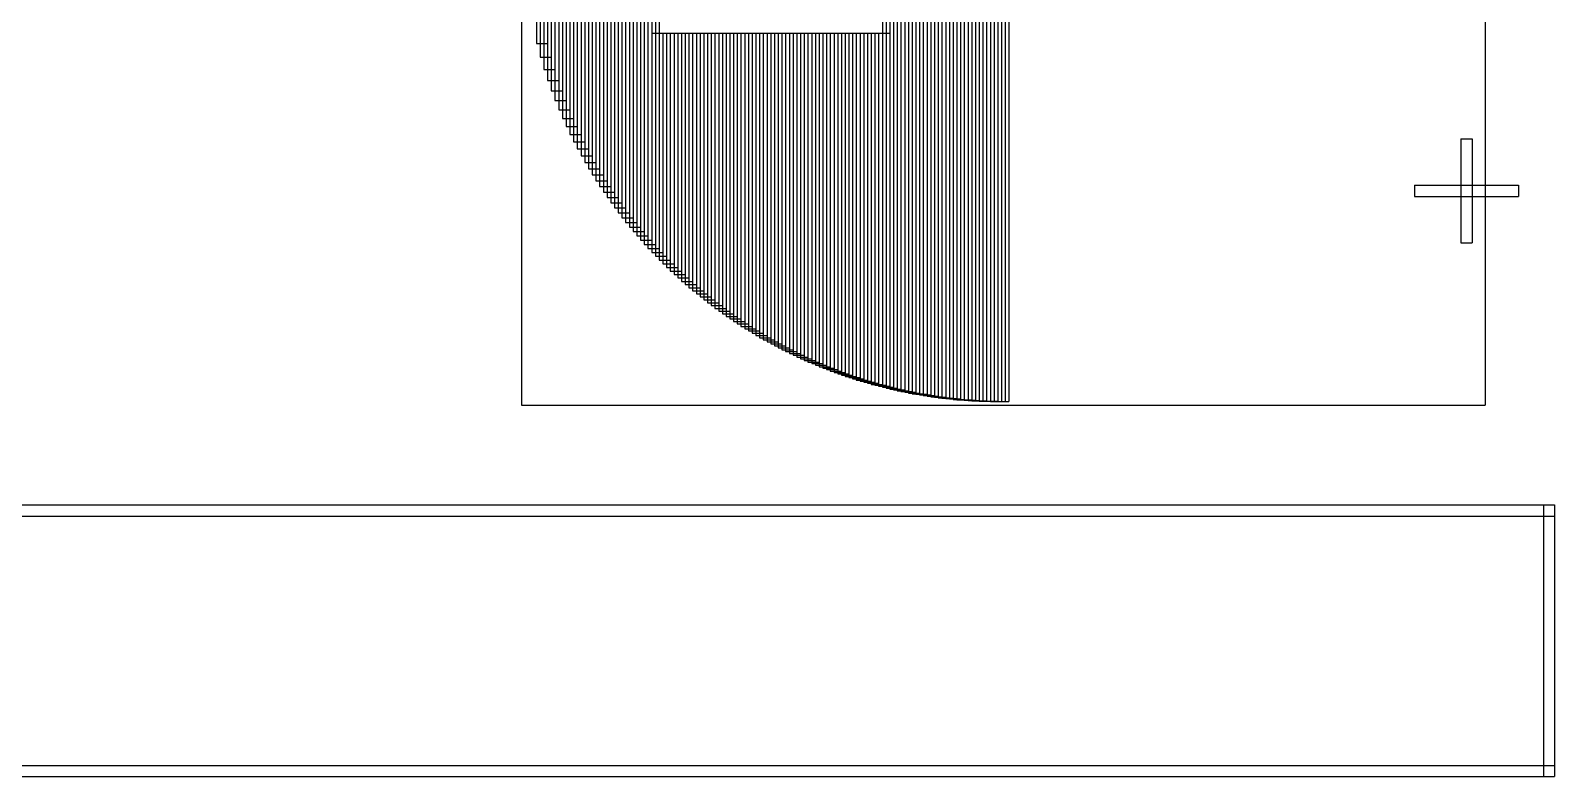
# Model space of a CAD drawing. Header units: metres. Extents: x 0 to 6012, y -4605 to 0.
# Drawn here: x 4235 to 4880, y -2898 to -2582 of the extents above; entities that cross this region are included whole.
import ezdxf

# ---------------------------------------------------------------- set-up
doc = ezdxf.new("R2010")
doc.units = ezdxf.units.M

msp = doc.modelspace()

# ---------------------------------------------------------------- linework, layer by layer
at = {"layer": '1'}
for p, q in [((4442.716535, -2332.480315), (4442.716535, -2740.354331)), ((4622.244094, -2335.23622), (4622.244094, -2737.598425)), ((4623.818898, -2335.07874), (4623.818898, -2737.755906)), ((4625.393701, -2334.92126), (4625.393701, -2737.913386)), ((4626.968504, -2334.76378), (4626.968504, -2738.070866)), ((4626.968504, -2335.23622), (4626.968504, -2737.598425)), ((4628.543307, -2334.645669), (4628.543307, -2738.188976)), ((4628.543307, -2335.07874), (4628.543307, -2737.755906)), ((4630.11811, -2334.527559), (4630.11811, -2738.307087)), ((4630.11811, -2334.92126), (4630.11811, -2737.913386)), ((4631.692913, -2334.448819), (4631.692913, -2738.385827)), ((4631.692913, -2334.76378), (4631.692913, -2738.070866)), ((4633.267717, -2334.330709), (4633.267717, -2738.503937)), ((4633.267717, -2334.645669), (4633.267717, -2738.188976)), ((4634.84252, -2334.251969), (4634.84252, -2738.582677)), ((4634.84252, -2334.527559), (4634.84252, -2738.307087)), ((4636.417323, -2334.173228), (4636.417323, -2738.661417)), ((4636.417323, -2334.448819), (4636.417323, -2738.385827)), ((4637.992126, -2334.133858), (4637.992126, -2738.700787)), ((4637.992126, -2334.330709), (4637.992126, -2738.503937)), ((4639.566929, -2334.094488), (4639.566929, -2738.740157)), ((4639.566929, -2334.251969), (4639.566929, -2738.582677)), ((4641.141732, -2334.055118), (4641.141732, -2738.779528)), ((4641.141732, -2334.173228), (4641.141732, -2738.661417)), ((4642.716535, -2334.055118), (4642.716535, -2738.779528)), ((4642.716535, -2334.133858), (4642.716535, -2738.700787)), ((4644.291339, -2334.055118), (4644.291339, -2738.779528)), ((4644.291339, -2334.094488), (4644.291339, -2738.740157)), ((4645.866142, -2334.055118), (4645.866142, -2738.779528)), ((4647.440945, -2334.055118), (4647.440945, -2738.779528)), ((4649.015748, -2334.055118), (4649.015748, -2738.779528)), ((4850.590551, -2332.480315), (4850.590551, -2740.354331)), ((4595.433071, -2340.03937), (4595.433071, -2732.795276)), ((4597.007874, -2339.645669), (4597.007874, -2733.188976)), ((4598.582677, -2339.291339), (4598.582677, -2733.543307)), ((4600.15748, -2338.937008), (4600.15748, -2733.897638)), ((4600.15748, -2340.03937), (4600.15748, -2732.795276)), ((4601.732283, -2338.582677), (4601.732283, -2734.251969)), ((4601.732283, -2339.645669), (4601.732283, -2733.188976)), ((4603.307087, -2338.228346), (4603.307087, -2734.606299)), ((4603.307087, -2339.291339), (4603.307087, -2733.543307)), ((4604.88189, -2337.913386), (4604.88189, -2734.92126)), ((4604.88189, -2338.937008), (4604.88189, -2733.897638)), ((4606.456693, -2337.598425), (4606.456693, -2735.23622)), ((4606.456693, -2338.582677), (4606.456693, -2734.251969)), ((4608.031496, -2337.322835), (4608.031496, -2735.511811)), ((4608.031496, -2338.228346), (4608.031496, -2734.606299)), ((4609.606299, -2337.047244), (4609.606299, -2735.787402)), ((4609.606299, -2337.913386), (4609.606299, -2734.92126)), ((4611.181102, -2336.771654), (4611.181102, -2736.062992)), ((4611.181102, -2337.598425), (4611.181102, -2735.23622)), ((4612.755906, -2336.496063), (4612.755906, -2736.338583)), ((4612.755906, -2337.322835), (4612.755906, -2735.511811)), ((4614.330709, -2336.259843), (4614.330709, -2736.574803)), ((4614.330709, -2337.047244), (4614.330709, -2735.787402)), ((4615.905512, -2336.023622), (4615.905512, -2736.811024)), ((4615.905512, -2336.771654), (4615.905512, -2736.062992)), ((4617.480315, -2336.496063), (4617.480315, -2736.338583)), ((4617.519685, -2335.826772), (4617.519685, -2737.007874)), ((4619.055118, -2336.259843), (4619.055118, -2736.574803)), ((4619.094488, -2335.629921), (4619.094488, -2737.204724)), ((4620.629921, -2336.023622), (4620.629921, -2736.811024)), ((4620.669291, -2335.433071), (4620.669291, -2737.401575)), ((4622.244094, -2335.826772), (4622.244094, -2737.007874)), ((4623.818898, -2335.629921), (4623.818898, -2737.204724)), ((4625.393701, -2335.433071), (4625.393701, -2737.401575)), ((4496.220472, -2398.779528), (4496.220472, -2674.055118)), ((4500.944882, -2398.779528), (4500.944882, -2674.055118)), ((4489.92126, -2405.944882), (4489.92126, -2666.889764)), ((4491.496063, -2404.094488), (4491.496063, -2668.740157)), ((4493.070866, -2402.283465), (4493.070866, -2670.551181)), ((4494.645669, -2400.511811), (4494.645669, -2672.322835)), ((4494.645669, -2405.944882), (4494.645669, -2666.889764)), ((4496.220472, -2404.094488), (4496.220472, -2668.740157)), ((4497.795276, -2402.283465), (4497.795276, -2670.551181)), ((4499.370079, -2400.511811), (4499.370079, -2672.322835)), ((4485.19685, -2411.771654), (4485.19685, -2661.062992)), ((4486.771654, -2409.80315), (4486.771654, -2663.031496)), ((4488.346457, -2407.834646), (4488.346457, -2665)), ((4489.92126, -2411.771654), (4489.92126, -2661.062992)), ((4491.496063, -2409.80315), (4491.496063, -2663.031496)), ((4493.070866, -2407.834646), (4493.070866, -2665)), ((4480.472441, -2418.110236), (4480.472441, -2654.724409)), ((4482.047244, -2415.944882), (4482.047244, -2656.889764)), ((4483.622047, -2413.818898), (4483.622047, -2659.015748)), ((4485.19685, -2418.110236), (4485.19685, -2654.724409)), ((4486.771654, -2415.944882), (4486.771654, -2656.889764)), ((4488.346457, -2413.818898), (4488.346457, -2659.015748)), ((4475.748031, -2425), (4475.748031, -2647.834646)), ((4477.322835, -2422.637795), (4477.322835, -2650.19685)), ((4478.897638, -2420.314961), (4478.897638, -2652.519685)), ((4480.472441, -2425), (4480.472441, -2647.834646)), ((4482.047244, -2422.637795), (4482.047244, -2650.19685)), ((4483.622047, -2420.314961), (4483.622047, -2652.519685)), ((4472.598425, -2429.92126), (4472.598425, -2642.913386)), ((4474.173228, -2427.401575), (4474.173228, -2645.433071)), ((4477.322835, -2429.92126), (4477.322835, -2642.913386)), ((4478.897638, -2427.401575), (4478.897638, -2645.433071)), ((4467.874016, -2438.031496), (4467.874016, -2634.80315)), ((4469.448819, -2435.23622), (4469.448819, -2637.598425)), ((4471.023622, -2432.519685), (4471.023622, -2640.314961)), ((4472.598425, -2438.031496), (4472.598425, -2634.80315)), ((4474.173228, -2435.23622), (4474.173228, -2637.598425)), ((4475.748031, -2432.519685), (4475.748031, -2640.314961)), ((4464.724409, -2443.937008), (4464.724409, -2628.897638)), ((4466.299213, -2440.944882), (4466.299213, -2631.889764)), ((4469.448819, -2443.937008), (4469.448819, -2628.897638)), ((4471.023622, -2440.944882), (4471.023622, -2631.889764)), ((4461.574803, -2450.393701), (4461.574803, -2622.440945)), ((4463.149606, -2447.086614), (4463.149606, -2625.748031)), ((4466.299213, -2450.393701), (4466.299213, -2622.440945)), ((4467.874016, -2447.086614), (4467.874016, -2625.748031)), ((4458.425197, -2457.519685), (4458.425197, -2615.314961)), ((4460, -2453.858268), (4460, -2618.976378)), ((4463.149606, -2457.519685), (4463.149606, -2615.314961)), ((4464.724409, -2453.858268), (4464.724409, -2618.976378)), ((4456.850394, -2461.377953), (4456.850394, -2611.456693)), ((4461.574803, -2461.377953), (4461.574803, -2611.456693)), ((4453.700787, -2469.88189), (4453.700787, -2602.952756)), ((4455.275591, -2465.472441), (4455.275591, -2607.362205)), ((4458.425197, -2469.88189), (4458.425197, -2602.952756)), ((4460, -2465.472441), (4460, -2607.362205)), ((4452.125984, -2474.606299), (4452.125984, -2598.228346)), ((4456.850394, -2474.606299), (4456.850394, -2598.228346)), ((4450.551181, -2479.80315), (4450.551181, -2593.031496)), ((4455.275591, -2479.80315), (4455.275591, -2593.031496)), ((4448.976378, -2485.629921), (4448.976378, -2587.204724)), ((4453.700787, -2485.629921), (4453.700787, -2587.204724)), ((4497.795276, -2582.913386), (4502.519685, -2582.913386)), ((4497.795276, -2582.913386), (4497.795276, -2675.708661)), ((4499.370079, -2582.913386), (4504.094488, -2582.913386)), ((4499.370079, -2582.913386), (4499.370079, -2677.362205)), ((4500.944882, -2582.913386), (4505.669291, -2582.913386)), ((4500.944882, -2582.913386), (4500.944882, -2678.976378)), ((4502.519685, -2582.913386), (4502.519685, -2675.708661)), ((4502.519685, -2582.913386), (4507.244094, -2582.913386)), ((4502.519685, -2582.913386), (4502.519685, -2680.551181)), ((4504.094488, -2582.913386), (4508.818898, -2582.913386)), ((4504.094488, -2582.913386), (4504.094488, -2682.086614)), ((4504.094488, -2582.913386), (4504.094488, -2677.362205)), ((4505.669291, -2582.913386), (4505.669291, -2678.976378)), ((4505.669291, -2582.913386), (4510.393701, -2582.913386)), ((4505.669291, -2582.913386), (4505.669291, -2683.622047)), ((4507.244094, -2582.913386), (4511.968504, -2582.913386)), ((4507.244094, -2582.913386), (4507.244094, -2685.07874)), ((4507.244094, -2582.913386), (4507.244094, -2680.551181)), ((4508.818898, -2582.913386), (4513.543307, -2582.913386)), ((4508.818898, -2582.913386), (4508.818898, -2686.535433)), ((4508.818898, -2582.913386), (4508.818898, -2682.086614)), ((4510.393701, -2582.913386), (4510.393701, -2683.622047)), ((4510.393701, -2582.913386), (4515.11811, -2582.913386)), ((4510.393701, -2582.913386), (4510.393701, -2687.952756)), ((4511.968504, -2582.913386), (4511.968504, -2685.07874)), ((4511.968504, -2582.913386), (4516.692913, -2582.913386)), ((4511.968504, -2582.913386), (4511.968504, -2689.330709)), ((4513.543307, -2582.913386), (4513.543307, -2686.535433)), ((4513.543307, -2582.913386), (4518.267717, -2582.913386)), ((4513.543307, -2582.913386), (4513.543307, -2690.669291)), ((4515.11811, -2582.913386), (4515.11811, -2687.952756)), ((4515.11811, -2582.913386), (4519.84252, -2582.913386)), ((4515.11811, -2582.913386), (4515.11811, -2692.007874)), ((4516.692913, -2582.913386), (4521.417323, -2582.913386)), ((4516.692913, -2582.913386), (4516.692913, -2693.307087)), ((4516.692913, -2582.913386), (4516.692913, -2689.330709)), ((4518.267717, -2582.913386), (4522.992126, -2582.913386)), ((4518.267717, -2582.913386), (4518.267717, -2694.566929)), ((4518.267717, -2582.913386), (4518.267717, -2690.669291)), ((4519.84252, -2582.913386), (4524.566929, -2582.913386)), ((4519.84252, -2582.913386), (4519.84252, -2695.826772)), ((4519.84252, -2582.913386), (4519.84252, -2692.007874)), ((4521.417323, -2582.913386), (4521.417323, -2693.307087)), ((4521.417323, -2582.913386), (4526.141732, -2582.913386)), ((4521.417323, -2582.913386), (4521.417323, -2697.047244)), ((4522.992126, -2582.913386), (4522.992126, -2694.566929)), ((4522.992126, -2582.913386), (4527.716535, -2582.913386)), ((4522.992126, -2582.913386), (4522.992126, -2698.228346)), ((4524.566929, -2582.913386), (4524.566929, -2695.826772)), ((4524.566929, -2582.913386), (4529.291339, -2582.913386)), ((4524.566929, -2582.913386), (4524.566929, -2699.409449)), ((4526.141732, -2582.913386), (4530.866142, -2582.913386)), ((4526.141732, -2582.913386), (4526.141732, -2700.590551)), ((4526.141732, -2582.913386), (4526.141732, -2697.047244)), ((4527.716535, -2582.913386), (4532.440945, -2582.913386)), ((4527.716535, -2582.913386), (4527.716535, -2701.692913)), ((4527.716535, -2582.913386), (4527.716535, -2698.228346)), ((4529.291339, -2582.913386), (4534.015748, -2582.913386)), ((4529.291339, -2582.913386), (4529.291339, -2702.795276)), ((4529.291339, -2582.913386), (4529.291339, -2699.409449)), ((4530.866142, -2582.913386), (4530.866142, -2700.590551)), ((4530.866142, -2582.913386), (4535.590551, -2582.913386)), ((4530.866142, -2582.913386), (4530.866142, -2703.897638)), ((4532.440945, -2582.913386), (4532.440945, -2701.692913)), ((4532.440945, -2582.913386), (4537.165354, -2582.913386)), ((4532.440945, -2582.913386), (4532.440945, -2704.96063)), ((4534.015748, -2582.913386), (4534.015748, -2702.795276)), ((4534.015748, -2582.913386), (4538.740157, -2582.913386)), ((4534.015748, -2582.913386), (4534.015748, -2705.984252)), ((4535.590551, -2582.913386), (4540.314961, -2582.913386)), ((4535.590551, -2582.913386), (4535.590551, -2707.007874)), ((4535.590551, -2582.913386), (4535.590551, -2703.897638)), ((4537.165354, -2582.913386), (4541.889764, -2582.913386)), ((4537.165354, -2582.913386), (4537.165354, -2707.992126)), ((4537.165354, -2582.913386), (4537.165354, -2704.96063)), ((4538.740157, -2582.913386), (4538.740157, -2705.984252)), ((4538.740157, -2582.913386), (4543.464567, -2582.913386)), ((4538.740157, -2582.913386), (4538.740157, -2708.976378)), ((4540.314961, -2582.913386), (4540.314961, -2707.007874)), ((4540.314961, -2582.913386), (4545.03937, -2582.913386)), ((4540.314961, -2582.913386), (4540.314961, -2709.92126)), ((4541.889764, -2582.913386), (4546.614173, -2582.913386)), ((4541.889764, -2582.913386), (4541.889764, -2710.866142)), ((4541.889764, -2582.913386), (4541.889764, -2707.992126)), ((4543.464567, -2582.913386), (4548.188976, -2582.913386)), ((4543.464567, -2582.913386), (4543.464567, -2711.811024)), ((4543.464567, -2582.913386), (4543.464567, -2708.976378)), ((4545.03937, -2582.913386), (4549.76378, -2582.913386)), ((4545.03937, -2582.913386), (4545.03937, -2712.677165)), ((4545.03937, -2582.913386), (4545.03937, -2709.92126)), ((4546.614173, -2582.913386), (4551.338583, -2582.913386)), ((4546.614173, -2582.913386), (4546.614173, -2713.582677)), ((4546.614173, -2582.913386), (4546.614173, -2710.866142)), ((4548.188976, -2582.913386), (4548.188976, -2711.811024)), ((4548.188976, -2582.913386), (4552.913386, -2582.913386)), ((4548.188976, -2582.913386), (4548.188976, -2714.448819)), ((4549.76378, -2582.913386), (4554.488189, -2582.913386)), ((4549.76378, -2582.913386), (4549.76378, -2715.275591)), ((4549.76378, -2582.913386), (4549.76378, -2712.677165)), ((4551.338583, -2582.913386), (4556.062992, -2582.913386)), ((4551.338583, -2582.913386), (4551.338583, -2716.102362)), ((4551.338583, -2582.913386), (4551.338583, -2713.582677)), ((4552.913386, -2582.913386), (4557.637795, -2582.913386)), ((4552.913386, -2582.913386), (4552.913386, -2716.929134)), ((4552.913386, -2582.913386), (4552.913386, -2714.448819)), ((4554.488189, -2582.913386), (4554.488189, -2715.275591)), ((4554.488189, -2582.913386), (4559.212598, -2582.913386)), ((4554.488189, -2582.913386), (4554.488189, -2717.716535)), ((4556.062992, -2582.913386), (4560.787402, -2582.913386)), ((4556.062992, -2582.913386), (4556.062992, -2718.464567)), ((4556.062992, -2582.913386), (4556.062992, -2716.102362)), ((4557.637795, -2582.913386), (4557.637795, -2716.929134)), ((4557.637795, -2582.913386), (4562.362205, -2582.913386)), ((4557.637795, -2582.913386), (4557.637795, -2719.251969)), ((4559.212598, -2582.913386), (4563.937008, -2582.913386)), ((4559.212598, -2582.913386), (4559.212598, -2720)), ((4559.212598, -2582.913386), (4559.212598, -2717.716535)), ((4560.787402, -2582.913386), (4560.787402, -2718.464567)), ((4560.787402, -2582.913386), (4565.511811, -2582.913386)), ((4560.787402, -2582.913386), (4560.787402, -2720.708661)), ((4562.362205, -2582.913386), (4567.086614, -2582.913386)), ((4562.362205, -2582.913386), (4562.362205, -2721.417323)), ((4562.362205, -2582.913386), (4562.362205, -2719.251969)), ((4563.937008, -2582.913386), (4568.661417, -2582.913386)), ((4563.937008, -2582.913386), (4563.937008, -2722.125984)), ((4563.937008, -2582.913386), (4563.937008, -2720)), ((4565.511811, -2582.913386), (4570.23622, -2582.913386)), ((4565.511811, -2582.913386), (4565.511811, -2722.795276)), ((4565.511811, -2582.913386), (4565.511811, -2720.708661)), ((4567.086614, -2582.913386), (4567.086614, -2721.417323)), ((4567.086614, -2582.913386), (4571.811024, -2582.913386)), ((4567.086614, -2582.913386), (4567.086614, -2723.425197)), ((4568.661417, -2582.913386), (4573.385827, -2582.913386)), ((4568.661417, -2582.913386), (4568.661417, -2724.094488)), ((4568.661417, -2582.913386), (4568.661417, -2722.125984)), ((4570.23622, -2582.913386), (4574.96063, -2582.913386)), ((4570.23622, -2582.913386), (4570.23622, -2724.724409)), ((4570.23622, -2582.913386), (4570.23622, -2722.795276)), ((4571.811024, -2582.913386), (4576.535433, -2582.913386)), ((4571.811024, -2582.913386), (4571.811024, -2725.314961)), ((4571.811024, -2582.913386), (4571.811024, -2723.425197)), ((4573.385827, -2582.913386), (4573.385827, -2724.094488)), ((4573.385827, -2582.913386), (4578.110236, -2582.913386)), ((4573.385827, -2582.913386), (4573.385827, -2725.944882)), ((4574.96063, -2582.913386), (4574.96063, -2724.724409)), ((4574.96063, -2582.913386), (4579.685039, -2582.913386)), ((4574.96063, -2582.913386), (4574.96063, -2726.496063)), ((4576.535433, -2582.913386), (4581.259843, -2582.913386)), ((4576.535433, -2582.913386), (4576.535433, -2727.086614)), ((4576.535433, -2582.913386), (4576.535433, -2725.314961)), ((4578.110236, -2582.913386), (4578.110236, -2725.944882)), ((4578.110236, -2582.913386), (4582.834646, -2582.913386)), ((4578.110236, -2582.913386), (4578.110236, -2727.637795)), ((4579.685039, -2582.913386), (4584.409449, -2582.913386)), ((4579.685039, -2582.913386), (4579.685039, -2728.188976)), ((4579.685039, -2582.913386), (4579.685039, -2726.496063)), ((4581.259843, -2582.913386), (4581.259843, -2727.086614)), ((4581.259843, -2582.913386), (4585.984252, -2582.913386)), ((4581.259843, -2582.913386), (4581.259843, -2728.700787)), ((4582.834646, -2582.913386), (4582.834646, -2727.637795)), ((4582.834646, -2582.913386), (4587.559055, -2582.913386)), ((4582.834646, -2582.913386), (4582.834646, -2729.212598)), ((4584.409449, -2582.913386), (4584.409449, -2728.188976)), ((4584.409449, -2582.913386), (4589.133858, -2582.913386)), ((4584.409449, -2582.913386), (4584.409449, -2729.724409)), ((4585.984252, -2582.913386), (4590.708661, -2582.913386)), ((4585.984252, -2582.913386), (4585.984252, -2730.19685)), ((4585.984252, -2582.913386), (4585.984252, -2728.700787)), ((4587.559055, -2582.913386), (4587.559055, -2729.212598)), ((4587.559055, -2582.913386), (4592.283465, -2582.913386)), ((4587.559055, -2582.913386), (4587.559055, -2730.669291)), ((4589.133858, -2582.913386), (4593.858268, -2582.913386)), ((4589.133858, -2582.913386), (4589.133858, -2731.102362)), ((4589.133858, -2582.913386), (4589.133858, -2729.724409)), ((4590.708661, -2582.913386), (4590.708661, -2730.19685)), ((4590.708661, -2582.913386), (4595.433071, -2582.913386)), ((4590.708661, -2582.913386), (4590.708661, -2731.574803)), ((4592.283465, -2582.913386), (4597.007874, -2582.913386)), ((4592.283465, -2582.913386), (4592.283465, -2731.968504)), ((4592.283465, -2582.913386), (4592.283465, -2730.669291)), ((4593.858268, -2582.913386), (4598.582677, -2582.913386)), ((4593.858268, -2582.913386), (4593.858268, -2732.401575)), ((4593.858268, -2582.913386), (4593.858268, -2731.102362)), ((4595.433071, -2582.913386), (4595.433071, -2731.574803)), ((4597.007874, -2582.913386), (4597.007874, -2731.968504)), ((4598.582677, -2582.913386), (4598.582677, -2732.401575)), ((4448.976378, -2587.204724), (4453.700787, -2587.204724)), ((4450.551181, -2593.031496), (4455.275591, -2593.031496)), ((4452.125984, -2598.228346), (4456.850394, -2598.228346)), ((4453.700787, -2602.952756), (4458.425197, -2602.952756)), ((4455.275591, -2607.362205), (4460, -2607.362205)), ((4456.850394, -2611.456693), (4461.574803, -2611.456693)), ((4458.425197, -2615.314961), (4463.149606, -2615.314961)), ((4460, -2618.976378), (4464.724409, -2618.976378)), ((4461.574803, -2622.440945), (4466.299213, -2622.440945)), ((4463.149606, -2625.748031), (4467.874016, -2625.748031)), ((4464.724409, -2628.897638), (4469.448819, -2628.897638)), ((4466.299213, -2631.889764), (4471.023622, -2631.889764)), ((4840.340394, -2627.559055), (4845.064803, -2627.559055)), ((4840.340394, -2627.559055), (4840.340394, -2671.653543)), ((4845.064803, -2627.559055), (4845.064803, -2671.653543)), ((4467.874016, -2634.80315), (4472.598425, -2634.80315)), ((4469.448819, -2637.598425), (4474.173228, -2637.598425)), ((4471.023622, -2640.314961), (4475.748031, -2640.314961)), ((4472.598425, -2642.913386), (4477.322835, -2642.913386)), ((4474.173228, -2645.433071), (4478.897638, -2645.433071)), ((4475.748031, -2647.834646), (4480.472441, -2647.834646)), ((4477.322835, -2650.19685), (4482.047244, -2650.19685)), ((4820.655354, -2647.244094), (4864.749843, -2647.244094)), ((4820.655354, -2647.244094), (4820.655354, -2651.968504)), ((4864.749843, -2647.244094), (4864.749843, -2651.968504)), ((4478.897638, -2652.519685), (4483.622047, -2652.519685)), ((4480.472441, -2654.724409), (4485.19685, -2654.724409)), ((4482.047244, -2656.889764), (4486.771654, -2656.889764)), ((4820.655354, -2651.968504), (4864.749843, -2651.968504)), ((4483.622047, -2659.015748), (4488.346457, -2659.015748)), ((4485.19685, -2661.062992), (4489.92126, -2661.062992)), ((4486.771654, -2663.031496), (4491.496063, -2663.031496)), ((4488.346457, -2665), (4493.070866, -2665)), ((4489.92126, -2666.889764), (4494.645669, -2666.889764)), ((4491.496063, -2668.740157), (4496.220472, -2668.740157)), ((4493.070866, -2670.551181), (4497.795276, -2670.551181)), ((4494.645669, -2672.322835), (4499.370079, -2672.322835)), ((4496.220472, -2674.055118), (4500.944882, -2674.055118)), ((4497.795276, -2675.708661), (4502.519685, -2675.708661)), ((4840.340394, -2671.653543), (4845.064803, -2671.653543)), ((4499.370079, -2677.362205), (4504.094488, -2677.362205)), ((4500.944882, -2678.976378), (4505.669291, -2678.976378)), ((4502.519685, -2680.551181), (4507.244094, -2680.551181)), ((4504.094488, -2682.086614), (4508.818898, -2682.086614)), ((4505.669291, -2683.622047), (4510.393701, -2683.622047)), ((4507.244094, -2685.07874), (4511.968504, -2685.07874)), ((4508.818898, -2686.535433), (4513.543307, -2686.535433)), ((4510.393701, -2687.952756), (4515.11811, -2687.952756)), ((4511.968504, -2689.330709), (4516.692913, -2689.330709)), ((4513.543307, -2690.669291), (4518.267717, -2690.669291)), ((4515.11811, -2692.007874), (4519.84252, -2692.007874)), ((4516.692913, -2693.307087), (4521.417323, -2693.307087)), ((4518.267717, -2694.566929), (4522.992126, -2694.566929)), ((4519.84252, -2695.826772), (4524.566929, -2695.826772)), ((4521.417323, -2697.047244), (4526.141732, -2697.047244)), ((4522.992126, -2698.228346), (4527.716535, -2698.228346)), ((4524.566929, -2699.409449), (4529.291339, -2699.409449)), ((4526.141732, -2700.590551), (4530.866142, -2700.590551)), ((4527.716535, -2701.692913), (4532.440945, -2701.692913)), ((4529.291339, -2702.795276), (4534.015748, -2702.795276)), ((4530.866142, -2703.897638), (4535.590551, -2703.897638)), ((4532.440945, -2704.96063), (4537.165354, -2704.96063)), ((4534.015748, -2705.984252), (4538.740157, -2705.984252)), ((4535.590551, -2707.007874), (4540.314961, -2707.007874)), ((4537.165354, -2707.992126), (4541.889764, -2707.992126)), ((4538.740157, -2708.976378), (4543.464567, -2708.976378)), ((4540.314961, -2709.92126), (4545.03937, -2709.92126)), ((4541.889764, -2710.866142), (4546.614173, -2710.866142)), ((4543.464567, -2711.811024), (4548.188976, -2711.811024)), ((4545.03937, -2712.677165), (4549.76378, -2712.677165)), ((4546.614173, -2713.582677), (4551.338583, -2713.582677)), ((4548.188976, -2714.448819), (4552.913386, -2714.448819)), ((4549.76378, -2715.275591), (4554.488189, -2715.275591)), ((4551.338583, -2716.102362), (4556.062992, -2716.102362)), ((4552.913386, -2716.929134), (4557.637795, -2716.929134)), ((4554.488189, -2717.716535), (4559.212598, -2717.716535)), ((4556.062992, -2718.464567), (4560.787402, -2718.464567)), ((4557.637795, -2719.251969), (4562.362205, -2719.251969)), ((4559.212598, -2720), (4563.937008, -2720)), ((4560.787402, -2720.708661), (4565.511811, -2720.708661)), ((4562.362205, -2721.417323), (4567.086614, -2721.417323)), ((4563.937008, -2722.125984), (4568.661417, -2722.125984)), ((4565.511811, -2722.795276), (4570.23622, -2722.795276)), ((4567.086614, -2723.425197), (4571.811024, -2723.425197)), ((4568.661417, -2724.094488), (4573.385827, -2724.094488)), ((4570.23622, -2724.724409), (4574.96063, -2724.724409)), ((4571.811024, -2725.314961), (4576.535433, -2725.314961)), ((4573.385827, -2725.944882), (4578.110236, -2725.944882)), ((4574.96063, -2726.496063), (4579.685039, -2726.496063)), ((4576.535433, -2727.086614), (4581.259843, -2727.086614)), ((4578.110236, -2727.637795), (4582.834646, -2727.637795)), ((4579.685039, -2728.188976), (4584.409449, -2728.188976)), ((4581.259843, -2728.700787), (4585.984252, -2728.700787)), ((4582.834646, -2729.212598), (4587.559055, -2729.212598)), ((4584.409449, -2729.724409), (4589.133858, -2729.724409)), ((4585.984252, -2730.19685), (4590.708661, -2730.19685)), ((4587.559055, -2730.669291), (4592.283465, -2730.669291)), ((4589.133858, -2731.102362), (4593.858268, -2731.102362)), ((4590.708661, -2731.574803), (4595.433071, -2731.574803)), ((4592.283465, -2731.968504), (4597.007874, -2731.968504)), ((4593.858268, -2732.401575), (4598.582677, -2732.401575)), ((4595.433071, -2732.795276), (4600.15748, -2732.795276)), ((4597.007874, -2733.188976), (4601.732283, -2733.188976)), ((4598.582677, -2733.543307), (4603.307087, -2733.543307)), ((4600.15748, -2733.897638), (4604.88189, -2733.897638)), ((4601.732283, -2734.251969), (4606.456693, -2734.251969)), ((4603.307087, -2734.606299), (4608.031496, -2734.606299)), ((4604.88189, -2734.92126), (4609.606299, -2734.92126)), ((4442.716535, -2740.354331), (4850.590551, -2740.354331)), ((4606.456693, -2735.23622), (4611.181102, -2735.23622)), ((4608.031496, -2735.511811), (4612.755906, -2735.511811)), ((4609.606299, -2735.787402), (4614.330709, -2735.787402)), ((4611.181102, -2736.062992), (4615.905512, -2736.062992)), ((4612.755906, -2736.338583), (4617.480315, -2736.338583)), ((4614.330709, -2736.574803), (4619.055118, -2736.574803)), ((4615.905512, -2736.811024), (4620.629921, -2736.811024)), ((4617.519685, -2737.007874), (4622.244094, -2737.007874)), ((4619.094488, -2737.204724), (4623.818898, -2737.204724)), ((4620.669291, -2737.401575), (4625.393701, -2737.401575)), ((4622.244094, -2737.598425), (4626.968504, -2737.598425)), ((4623.818898, -2737.755906), (4628.543307, -2737.755906)), ((4625.393701, -2737.913386), (4630.11811, -2737.913386)), ((4626.968504, -2738.070866), (4631.692913, -2738.070866)), ((4628.543307, -2738.188976), (4633.267717, -2738.188976)), ((4630.11811, -2738.307087), (4634.84252, -2738.307087)), ((4631.692913, -2738.385827), (4636.417323, -2738.385827)), ((4633.267717, -2738.503937), (4637.992126, -2738.503937)), ((4634.84252, -2738.582677), (4639.566929, -2738.582677)), ((4636.417323, -2738.661417), (4641.141732, -2738.661417)), ((4637.992126, -2738.700787), (4642.716535, -2738.700787)), ((4639.566929, -2738.740157), (4644.291339, -2738.740157)), ((4641.141732, -2738.779528), (4645.866142, -2738.779528)), ((4642.716535, -2738.779528), (4647.440945, -2738.779528)), ((4644.291339, -2738.779528), (4649.015748, -2738.779528)), ((4061.834646, -2782.629921), (4879.944882, -2782.629921)), ((4875.220472, -2782.629921), (4879.944882, -2782.629921)), ((4875.220472, -2782.629921), (4875.220472, -2897.590551)), ((4879.944882, -2782.629921), (4879.944882, -2897.590551)), ((4879.944882, -2782.629921), (4879.944882, -2787.354331)), ((4061.834646, -2787.354331), (4879.944882, -2787.354331)), ((4061.834646, -2892.866142), (4879.944882, -2892.866142)), ((4879.944882, -2892.866142), (4879.944882, -2897.590551)), ((4061.834646, -2897.590551), (4879.944882, -2897.590551)), ((4875.220472, -2897.590551), (4879.944882, -2897.590551))]:
    msp.add_line(p, q, dxfattribs=at)

doc.saveas('drawing.dxf')
